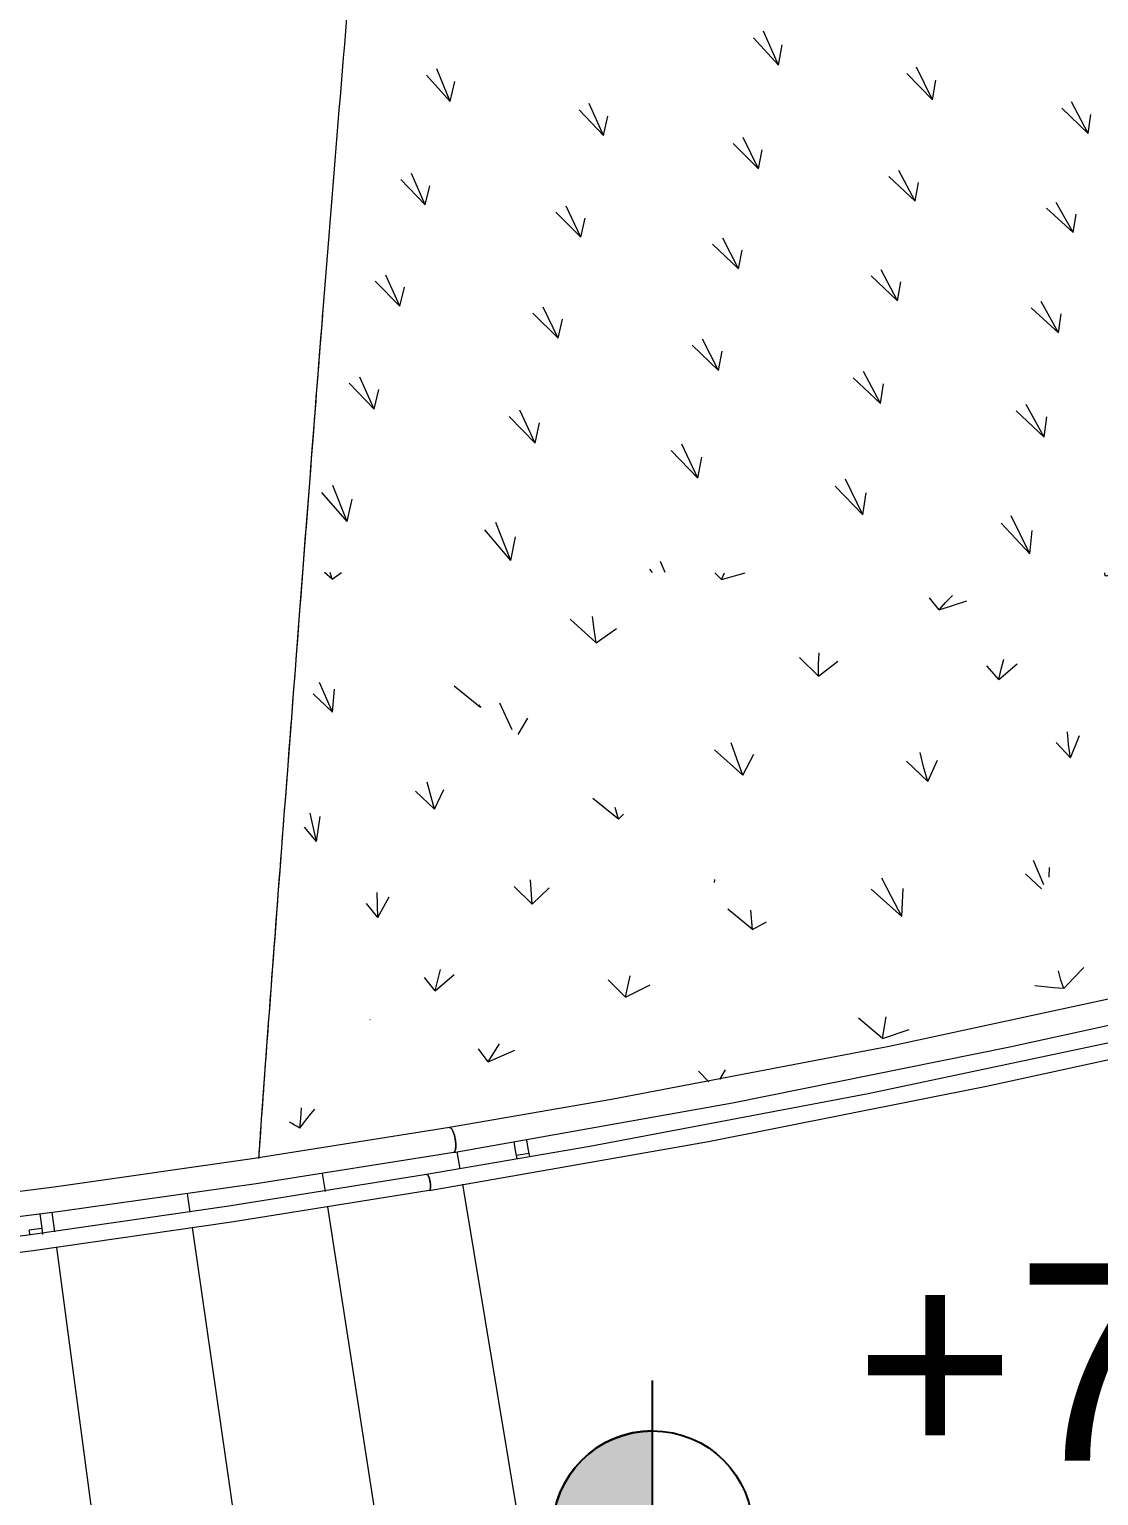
# Model space of a CAD drawing. Header units: millimetres. Extents: x 12827 to 178996, y -27589 to 73652.
# Drawn here: x 95887 to 98018, y 4285 to 7207 of the extents above; entities that cross this region are included whole.
import ezdxf

# ---------------------------------------------------------------- set-up
doc = ezdxf.new("R2010")
doc.units = ezdxf.units.MM
for name, color, linetype, lineweight in [('A-ANNO-NOTE', 131, 'Continuous', 25), ('A-FLOR', 192, 'Continuous', 9), ('A-FLOR-HRAL', 11, 'Continuous', 9), ('A-FLOR-PATT', 8, 'Continuous', 9)]:
    doc.layers.add(name, color=color, linetype=linetype, lineweight=lineweight)
doc.styles.add('Arial_1', font='arial.ttf', dxfattribs={"height": 393.413174})

# ---------------------------------------------------------------- blocks, each defined once
blk = doc.blocks.new('Railings 6 - Railings 6-15750741-Copy of 1_F')
at = {"layer": 'A-FLOR-HRAL'}
for p, q in [((96856, 4972.3), (96852.9, 4990.3)), ((96857.7, 4962.7), (96856, 4972.3)), ((96877.6, 4993.7), (96880.6, 4976.6)), ((96880.6, 4976.6), (96882.4, 4966.7)), ((96882.4, 4966.7), (96857.7, 4962.4)), ((96858.9, 4955.7), (96857.7, 4962.4)), ((96882.4, 4966.7), (96883.5, 4960.1)), ((95907.7, 4845.9), (95910.2, 4827)), ((95910.2, 4827), (95911.5, 4817.1)), ((95911.5, 4817.1), (95886.7, 4813.8)), ((95888.1, 4803.7), (95886.7, 4813.8)), ((95911.5, 4817.1), (95913.2, 4804.9))]:
    blk.add_line(p, q, dxfattribs=at)
at = {"layer": 'A-FLOR-HRAL', "flags": 128}
for points in [[(98151.9, 5298.4), (97600.7, 5179.9), (97047, 5073.8), (96724.5, 5018)], [(96732.6, 4968.7), (97288.3, 5067.5), (97841.5, 5178.9), (98163, 5249.6)], [(98111.6, 5202.4), (97559.2, 5085), (97004.2, 4980.1), (96678.6, 4924.5)], [(96683.8, 4892.9), (97240.4, 4990.6), (97794.7, 5100.7), (98118.6, 5171.2)], [(96724.4, 5018), (96330.7, 4955.6), (95936, 4899.4), (95540.5, 4849.6), (95144.1, 4806.1), (95109.6, 4802.6)], [(96732.7, 4968.7), (96338.6, 4906.2), (95943.5, 4850), (95547.5, 4800.1), (95150.8, 4756.5), (95114.6, 4752.9)], [(96678.5, 4924.5), (96284.5, 4861.2), (95889.4, 4804.1), (95493.4, 4753.4), (95096.6, 4709), (95059.2, 4705.2)], [(96683.8, 4892.9), (96289.5, 4829.6), (95894.2, 4772.5), (95497.9, 4721.7), (95100.9, 4677.3), (95062.5, 4673.3)]]:
    blk.add_lwpolyline(points, dxfattribs=at)
at = {"layer": 'A-FLOR-HRAL'}
for points, knots in [([(96723.9, 5017.9), (96725, 5018.3), (96726.6, 5017.8), (96728.7, 5015.2), (96729.9, 5013.3), (96730.8, 5011.6), (96731.7, 5009.6), (96732.8, 5006.9), (96733.8, 5003.6), (96734.7, 5000.2), (96735.3, 4997.5), (96735.8, 4994.7), (96736.2, 4992.2), (96736.5, 4989.8), (96736.7, 4987.6), (96736.8, 4985.5), (96736.9, 4983.5), (96736.9, 4981.5), (96736.8, 4979.7), (96736.7, 4977.9), (96736.5, 4975.7), (96736, 4973.4), (96735.3, 4971.1), (96734.3, 4969.6), (96733.6, 4969), (96733.2, 4968.8)], [-1, -1, -1, -1, -0.861111, -0.791667, -0.756944, -0.722222, -0.6875, -0.652778, -0.583333, -0.548611, -0.513889, -0.479167, -0.444444, -0.416667, -0.388889, -0.361111, -0.333333, -0.305556, -0.277778, -0.25, -0.222222, -0.166667, -0.111111, -0.055556, 0, 0, 0, 0]), ([(96729.4, 5014.2), (96728.9, 5014.9), (96727.9, 5016.2), (96726, 5018), (96724.8, 5018.2), (96723.9, 5017.9)], [-0.2220025, -0.2220025, -0.2220025, -0.2220025, -0.1666667, -0.1111111, 0, 0, 0, 0]), ([(96732.2, 5008.4), (96732, 5008.9), (96731.5, 5010), (96730.6, 5012.1), (96729.9, 5013.4), (96729.4, 5014.2)], [-0.3332752, -0.3332752, -0.3332752, -0.3332752, -0.3055556, -0.2777778, -0.2222222, -0.2222222, -0.2222222, -0.2222222]), ([(96734.5, 5000.7), (96734.4, 5001.4), (96734, 5002.7), (96733.4, 5004.7), (96732.8, 5006.6), (96732.4, 5007.8), (96732.2, 5008.4)], [-0.4443486, -0.4443486, -0.4443486, -0.4443486, -0.4166667, -0.3888889, -0.3611111, -0.3333333, -0.3333333, -0.3333333, -0.3333333]), ([(96736.2, 4992), (96736.2, 4992.2), (96736, 4993.2), (96735.7, 4995.3), (96735.2, 4998), (96734.8, 4999.8), (96734.5, 5000.7)], [-0.5554629, -0.5554629, -0.5554629, -0.5554629, -0.5486111, -0.5138889, -0.4791667, -0.4444444, -0.4444444, -0.4444444, -0.4444444]), ([(96735.2, 4971.2), (96735.4, 4971.6), (96735.8, 4972.8), (96736.3, 4974.5), (96736.5, 4976), (96736.5, 4976.3)], [-0.8888783, -0.8888783, -0.8888783, -0.8888783, -0.8611111, -0.7916667, -0.7777778, -0.7777778, -0.7777778, -0.7777778]), ([(96736.9, 4983.5), (96736.9, 4983.8), (96736.8, 4985), (96736.7, 4987.1), (96736.5, 4989.6), (96736.3, 4991.2), (96736.2, 4992)], [-0.6666414, -0.6666414, -0.6666414, -0.6666414, -0.6527778, -0.6180556, -0.5833333, -0.5555556, -0.5555556, -0.5555556, -0.5555556]), ([(96736.5, 4976.3), (96736.6, 4976.7), (96736.7, 4977.7), (96736.8, 4979.6), (96736.9, 4981.7), (96736.9, 4983), (96736.9, 4983.5)], [-0.7776627, -0.7776627, -0.7776627, -0.7776627, -0.7569444, -0.7222222, -0.6875, -0.6666667, -0.6666667, -0.6666667, -0.6666667]), ([(96678.2, 4924.4), (96678.9, 4924.7), (96679.9, 4924.4), (96681.3, 4922.7), (96682.1, 4921.5), (96682.6, 4920.4), (96683.2, 4919.2), (96683.9, 4917.4), (96684.6, 4915.3), (96685.1, 4913.1), (96685.5, 4911.4), (96685.8, 4909.6), (96686.1, 4907.5), (96686.4, 4905), (96686.5, 4902.4), (96686.5, 4899.9), (96686.3, 4897), (96685.8, 4895.4), (96685.5, 4894.6)], [-1, -1, -1, -1, -0.8611111, -0.7916667, -0.7569444, -0.7222222, -0.6875, -0.6527778, -0.5833333, -0.5486111, -0.5138889, -0.4791667, -0.4444444, -0.3888889, -0.3333333, -0.2777778, -0.2222222, -0.1111111, -0.1111111, -0.1111111, -0.1111111]), ([(96683.5, 4918.3), (96683.2, 4919.1), (96682.6, 4920.4), (96682, 4921.5), (96681.7, 4922)], [-0.3325396, -0.3325396, -0.3325396, -0.3325396, -0.2777778, -0.2222222, -0.2222222, -0.2222222, -0.2222222]), ([(96685, 4913.4), (96684.8, 4914.3), (96684.3, 4916), (96683.8, 4917.6), (96683.5, 4918.3)], [-0.4437954, -0.4437954, -0.4437954, -0.4437954, -0.3888889, -0.3333333, -0.3333333, -0.3333333, -0.3333333]), ([(96686.1, 4907.8), (96686.1, 4908), (96686, 4908.6), (96685.7, 4910.5), (96685.3, 4912.3), (96685, 4913.4)], [-0.5549683, -0.5549683, -0.5549683, -0.5549683, -0.5486111, -0.5138889, -0.4444444, -0.4444444, -0.4444444, -0.4444444]), ([(96685.5, 4894.6), (96685.6, 4894.8), (96685.9, 4895.5), (96686.1, 4896.7), (96686.3, 4897.6), (96686.3, 4897.8)], [-0.8880129, -0.8880129, -0.8880129, -0.8880129, -0.8611111, -0.7916667, -0.7777778, -0.7777778, -0.7777778, -0.7777778]), ([(96686.5, 4902.4), (96686.5, 4902.6), (96686.5, 4903.3), (96686.4, 4904.7), (96686.3, 4906.3), (96686.1, 4907.4), (96686.1, 4907.8)], [-0.6661386, -0.6661386, -0.6661386, -0.6661386, -0.6527778, -0.6180556, -0.5833333, -0.5555556, -0.5555556, -0.5555556, -0.5555556]), ([(96686.3, 4897.8), (96686.3, 4898.1), (96686.4, 4898.7), (96686.5, 4899.9), (96686.5, 4901.2), (96686.5, 4902.1), (96686.5, 4902.4)], [-0.7770674, -0.7770674, -0.7770674, -0.7770674, -0.7569444, -0.7222222, -0.6875, -0.6666667, -0.6666667, -0.6666667, -0.6666667])]:
    blk.add_open_spline(points, degree=3, knots=knots, dxfattribs=at)
for points in [[(96733.2, 4968.8), (96734, 4969.2), (96734.7, 4970), (96735.2, 4971.2)], [(96679.9, 4924.1), (96679.3, 4924.5), (96678.8, 4924.6), (96678.2, 4924.4)], [(96684.1, 4893), (96684.7, 4893.2), (96685.1, 4893.8), (96685.5, 4894.6)]]:
    blk.add_open_spline(points, degree=3, dxfattribs=at)
blk = doc.blocks.new('FP_257-Copy of 1_F')
at = {"layer": 'A-FLOR-PATT'}
for p, q in [((96566.3, 5232.5), (96565.5, 5233.5)), ((96428.1, 5036.2), (96429.2, 5057.3)), ((96410.3, 5026), (96405.1, 5029)), ((96415.5, 5023), (96410.3, 5026)), ((96426, 5016.8), (96428.1, 5036.2)), ((96426, 5016.8), (96433.2, 5026.6)), ((96433.2, 5026.6), (96440.5, 5036.2)), ((96440.5, 5036.2), (96447.9, 5045.6)), ((96447.9, 5045.6), (96455.6, 5054.7)), ((96420.8, 5020), (96415.5, 5023)), ((96426, 5016.8), (96420.8, 5020))]:
    blk.add_line(p, q, dxfattribs=at)
blk = doc.blocks.new('FP_258-Copy of 1_F')
at = {"layer": 'A-FLOR-PATT'}
for p, q in [((96490.2, 6110.9), (96475.3, 6123.9)), ((96490.2, 6110.9), (96486.3, 6123.9)), ((96490.2, 6110.9), (96509.1, 6123.9)), ((97266.6, 6110), (97253, 6123.8)), ((97266.6, 6110), (97272.8, 6123.8)), ((97266.6, 6110), (97313.7, 6123.8)), ((98031.3, 6117.5), (98030.6, 6123.8)), ((98031.3, 6117.5), (98059.2, 6123.8)), ((98031.3, 6117.5), (98103.3, 6122.9)), ((97713.3, 6064.6), (97727.2, 6078.3)), ((98286.8, 6079.4), (98290.7, 6086.7)), ((98286.8, 6079.4), (98290.9, 6084.3)), ((98286.8, 6079.4), (98290.9, 6084)), ((97700.7, 6049.8), (97681.1, 6073.9)), ((97700.7, 6049.8), (97755.8, 6067.4)), ((97700.7, 6049.8), (97713.3, 6064.6)), ((98051.1, 6050), (98045.6, 6064)), ((98051.1, 6050), (98104.6, 6068.8)), ((98051.1, 6050), (98068, 6061.6)), ((98068, 6061.6), (98086.3, 6072.2)), ((97017, 5984), (96964.8, 6031.5)), ((97012.6, 6010.9), (97009.7, 6036.8)), ((97017, 5984), (97012.6, 6010.9)), ((97017, 5984), (97056.9, 6012.6)), ((98095.1, 5965), (98130, 5997.2)), ((98103.8, 5982.5), (98113.9, 5999)), ((97460.1, 5941.2), (97461.5, 5964)), ((98095.1, 5965), (98085, 5982.3)), ((98095.1, 5965), (98103.8, 5982.5)), ((97460, 5917.4), (97421.9, 5954.8)), ((97460, 5917.4), (97498.3, 5947.2)), ((97460, 5917.4), (97460.1, 5941.2)), ((97819.4, 5911.1), (97795.3, 5938.4)), ((97819.4, 5911.1), (97856, 5942)), ((97823.8, 5931.7), (97829.6, 5951.4)), ((97819.4, 5911.1), (97823.8, 5931.7)), ((98163.7, 5884.6), (98165.7, 5908.3)), ((98155.8, 5872.8), (98148.6, 5883.1)), ((96849, 5810.7), (96824.9, 5864.1)), ((96861.5, 5801.3), (96880.4, 5833.9)), ((97958.5, 5781.3), (97956.1, 5806.9)), ((97962.2, 5754.8), (97980.3, 5799.2)), ((97309.3, 5720.2), (97252.6, 5771)), ((97296.8, 5753), (97285.7, 5784.8)), ((97309.3, 5720.2), (97330.7, 5762.1)), ((97669.5, 5737), (97662.7, 5765.7)), ((97962.2, 5754.8), (97933.6, 5785.5)), ((97962.2, 5754.8), (97958.5, 5781.3)), ((97309.3, 5720.2), (97296.8, 5753)), ((97677.6, 5707.4), (97635, 5748.1)), ((97677.6, 5707.4), (97669.5, 5737)), ((97677.6, 5707.4), (97697.3, 5750.5)), ((97904.3, 5493.9), (97872.2, 5523.9)), ((97909.4, 5501.5), (97888.2, 5550)), ((97919.8, 5517.2), (97920.6, 5536.4)), ((97252.4, 5506.1), (97253, 5512.2)), ((97605.1, 5477.6), (97585.9, 5515.3)), ((97625.8, 5438.9), (97628.6, 5494.2)), ((97625.8, 5438.9), (97564.6, 5493)), ((97625.8, 5438.9), (97605.1, 5477.6))]:
    blk.add_line(p, q, dxfattribs=at)
blk = doc.blocks.new('FP_259-Copy of 1_F')
at = {"layer": 'A-FLOR-PATT'}
for p, q in [((98200.9, 5920.1), (98215.1, 5962.9)), ((98200.9, 5920.1), (98199.2, 5938.9)), ((98200.9, 5920.1), (98220, 5940.4)), ((98220, 5940.4), (98238.5, 5960)), ((98252.8, 5654.3), (98247.5, 5671.7)), ((98264.7, 5644.6), (98266.3, 5670.5)), ((98258.3, 5637), (98252.8, 5654.3)), ((98264.1, 5619.8), (98264.7, 5644.6)), ((98264.1, 5619.8), (98258.3, 5637)), ((98264.1, 5619.8), (98272.9, 5628)), ((98272.9, 5628), (98281.1, 5635.6)), ((98134.4, 5512.5), (98132.7, 5534.4)), ((98111.9, 5510.1), (98099.7, 5519.8)), ((98124.4, 5500.7), (98111.9, 5510.1)), ((98137.1, 5491.6), (98124.4, 5500.7)), ((98137.1, 5491.6), (98134.4, 5512.5)), ((98137.1, 5491.6), (98151.6, 5506.6)), ((98151.6, 5506.6), (98165.6, 5521)), ((97943, 5312.1), (97938, 5330.5)), ((97969.1, 5316.2), (97988.8, 5336.9)), ((97910, 5298.2), (97890.9, 5300.2)), ((97929.3, 5296.4), (97910, 5298.2)), ((97948.9, 5294.9), (97929.3, 5296.4)), ((97948.9, 5294.9), (97943, 5312.1)), ((97948.9, 5294.9), (97969.1, 5316.2))]:
    blk.add_line(p, q, dxfattribs=at)
blk = doc.blocks.new('FP_262-Copy of 1_F')
at = {"layer": 'A-FLOR-PATT'}
for p, q in [((97380, 7135.3), (97330.4, 7189.5)), ((97380, 7135.3), (97350.2, 7202.6)), ((97380, 7135.3), (97387.4, 7175.9)), ((97687.1, 7065.9), (97655.5, 7131)), ((96725.8, 7062.7), (96678.4, 7115.4)), ((96725.8, 7062.7), (96698.9, 7128.2)), ((96725.8, 7062.7), (96735.1, 7102.3)), ((97687.1, 7065.9), (97635.9, 7118.3)), ((97687.1, 7065.9), (97693.6, 7105.2)), ((97031.5, 6994.7), (96982.5, 7046.2)), ((97031.5, 6994.7), (97002.8, 7058.6)), ((97997.5, 6999), (97944.7, 7049.5)), ((97997.5, 6999), (97964.1, 7061.8)), ((97031.5, 6994.7), (97039.9, 7033.4)), ((97997.5, 6999), (98003, 7037)), ((97340.4, 6928.7), (97310, 6991.1)), ((97340.4, 6928.7), (97289.9, 6978.9)), ((97340.4, 6928.7), (97347.8, 6966.5)), ((97652.4, 6864.4), (97620.3, 6925.6)), ((96675.7, 6856.9), (96627.4, 6907.3)), ((96675.7, 6856.9), (96648.3, 6919.5)), ((97652.4, 6864.4), (97600.4, 6913.6)), ((97652.4, 6864.4), (97659, 6901.6)), ((96675.7, 6856.9), (96685.2, 6895)), ((96986.4, 6792.5), (96936.6, 6842.2)), ((96986.4, 6792.5), (96957.2, 6854.3)), ((97967.7, 6801.4), (97914.1, 6850)), ((97967.7, 6801.4), (97933.8, 6861.8)), ((97967.7, 6801.4), (97973.3, 6838.2)), ((96986.4, 6792.5), (96994.9, 6830.1)), ((97300.3, 6729), (97269.3, 6790.3)), ((97300.3, 6729), (97248.9, 6778.3)), ((97300.3, 6729), (97307.8, 6766.5)), ((97617.7, 6665.7), (97584.7, 6727.1)), ((96625.3, 6655), (96576.2, 6704.8)), ((96625.3, 6655), (96597.3, 6716.9)), ((96625.3, 6655), (96634.8, 6692.8)), ((97617.7, 6665.7), (97564.6, 6715.1)), ((97617.7, 6665.7), (97624.1, 6703.3)), ((97938.5, 6602), (97903.6, 6664)), ((96941.2, 6591.1), (96890.4, 6641)), ((96941.2, 6591.1), (96911.3, 6653.2)), ((97938.5, 6602), (97883.7, 6651.8)), ((97938.5, 6602), (97943.9, 6639.9)), ((96941.2, 6591.1), (96949.7, 6629.1)), ((97260.5, 6526.5), (97208, 6577.1)), ((97260.5, 6526.5), (97228.7, 6589.3)), ((97260.5, 6526.5), (97268, 6565)), ((97583.2, 6461), (97549.6, 6524.8)), ((96574, 6449.5), (96524.1, 6501.2)), ((96574, 6449.5), (96545.6, 6513.7)), ((96574, 6449.5), (96583.7, 6488.9)), ((97583.2, 6461), (97529.2, 6512.3)), ((97583.2, 6461), (97589.7, 6500)), ((97909.6, 6394), (97874, 6459.2)), ((96895, 6381.9), (96843.5, 6435)), ((96895, 6381.9), (96864.8, 6447.8)), ((97909.6, 6394), (97853.8, 6446.5)), ((97909.6, 6394), (97915, 6434.1)), ((96895, 6381.9), (96903.8, 6422.4)), ((97219.6, 6312), (97187.5, 6380.2)), ((97219.6, 6312), (97166.4, 6367)), ((97219.6, 6312), (97227.4, 6354)), ((96520.3, 6225.9), (96470, 6283.6)), ((96520.3, 6225.9), (96492, 6297.5)), ((97548.1, 6238.9), (97493, 6296.5)), ((97548.1, 6238.9), (97513.9, 6310.3)), ((97548.1, 6238.9), (97554.7, 6282.9)), ((96520.3, 6225.9), (96530.6, 6270)), ((97880.9, 6161.1), (97844.2, 6236.9)), ((96846.8, 6148.4), (96794.7, 6209.3)), ((96846.8, 6148.4), (96816.5, 6223.9)), ((96846.8, 6148.4), (96856, 6195)), ((97880.9, 6161.1), (97823.7, 6222.4)), ((97880.9, 6161.1), (97886.1, 6208)), ((97154, 6124), (97145, 6146)), ((97129, 6124), (97123.4, 6130.6))]:
    blk.add_line(p, q, dxfattribs=at)
blk = doc.blocks.new('FP_264-Copy of 1_F')
at = {"layer": 'A-FLOR-PATT'}
for p, q in [((96491.4, 5846.1), (96465.2, 5905.1)), ((96491.4, 5846.1), (96452.5, 5882.7)), ((96491.4, 5846.1), (96495.1, 5891.9)), ((96785.9, 5855.4), (96733.3, 5897.5)), ((96785.9, 5855.4), (96783.6, 5860.3)), ((96785.9, 5855.4), (96786.9, 5857.8)), ((96694.2, 5652.8), (96679.7, 5706.5)), ((96694.2, 5652.8), (96656.8, 5688.7)), ((96694.2, 5652.8), (96713, 5691.8)), ((97061.3, 5632.4), (97010.2, 5674)), ((96459.1, 5587.9), (96446.3, 5644.4)), ((97061.3, 5632.4), (97054.3, 5655.8)), ((97061.3, 5632.4), (97071.5, 5642.9)), ((96459.1, 5587.9), (96435.2, 5616.8)), ((96459.1, 5587.9), (96466.7, 5637.7)), ((96888.8, 5463.4), (96852.9, 5498.6)), ((96888.8, 5463.4), (96886.1, 5511.6)), ((96888.8, 5463.4), (96922.7, 5495.5)), ((96581.3, 5436.7), (96559, 5464.7)), ((96581.3, 5436.7), (96580.3, 5486.5)), ((96581.3, 5436.7), (96604.1, 5477.9)), ((97328.4, 5412.5), (97279, 5453.5)), ((97328.4, 5412.5), (97325.1, 5451.4)), ((97328.4, 5412.5), (97356.1, 5428.1)), ((96695.5, 5290.3), (96706.2, 5333.2)), ((96695.5, 5290.3), (96733.3, 5322.8)), ((97075.2, 5277.9), (97084.3, 5320.6)), ((96695.5, 5290.3), (96674.7, 5317.4)), ((97075.2, 5277.9), (97040.8, 5312.4)), ((97075.2, 5277.9), (97124.2, 5302.8)), ((97587.4, 5195.6), (97539.5, 5236.1)), ((97587.4, 5195.6), (97594.9, 5238.8)), ((97587.4, 5195.6), (97640.6, 5213.2)), ((96801.5, 5148.8), (96782.2, 5174.9)), ((96801.5, 5148.8), (96823.9, 5184.7)), ((96801.5, 5148.8), (96854.3, 5172.3)), ((97241.2, 5109.1), (97220.6, 5130.2)), ((97263.2, 5113.8), (97274.3, 5133.4))]:
    blk.add_line(p, q, dxfattribs=at)
blk = doc.blocks.new('DLN_Slab Level Mark - FFL-2mm_Type 2-2670450-Copy of 1_F')
at = {"layer": 'A-ANNO-NOTE', "lineweight": 5}
h = blk.add_hatch(color=256, dxfattribs=at)
edge = h.paths.add_edge_path(flags=0)
edge.add_arc((0, 0), 1, 0, 90, ccw=False)
edge.add_line((1, 0), (0, 0))
edge.add_line((0, 0), (0, 1))
h = blk.add_hatch(color=256, dxfattribs=at)
edge = h.paths.add_edge_path(flags=0)
edge.add_arc((0, 0), 1, 180, 270, ccw=False)
edge.add_line((-1, 0), (0, 0))
edge.add_line((0, 0), (0, -1))
at = {"layer": 'A-ANNO-NOTE'}
for p, q in [((0, 1.5), (0, -1.5)), ((0, 1), (0, 0)), ((0, 0), (-1, 0)), ((0, -1), (0, 0)), ((0, 0), (1, 0)), ((-1.5, 0), (1.5, 0))]:
    blk.add_line(p, q, dxfattribs=at)
blk.add_circle((0, 0), 1, dxfattribs=at)
for start, end in [(360, 90), (180, 270)]:
    blk.add_arc((0, 0), 1, start, end, dxfattribs=at)

msp = doc.modelspace()

# ---------------------------------------------------------------- linework, layer by layer
at = {"layer": 'A-FLOR'}
for p, q in [((96745.55106, 4935.88953), (96739.8667, 4970.01627)), ((96476.82908, 4890.62841), (96471.20264, 4926.83917)), ((96207.45578, 4849.35371), (96202.11666, 4886.37113)), ((96969.25496, 3592.85568), (96750.69342, 4905.01673)), ((96685.84145, 3545.46274), (96481.54846, 4860.25534)), ((95937.70307, 4810.53296), (95932.58144, 4849.00682)), ((96401.96028, 3500.80559), (96211.87445, 4818.71795)), ((96117.39334, 3460.69284), (95941.87981, 4779.15717))]:
    msp.add_line(p, q, dxfattribs=at)
for points, knots in [([(111057.51623, 40199.29363), (110790.11524, 39908.85437), (110517.81773, 39628.56511), (110400.02908, 39510.73078), (110281.75317, 39392.40898), (110147.14314, 39257.74674), (109996.12094, 39106.66596), (109773.71013, 38884.16888), (109640.92964, 38751.33689), (109526.41728, 38631.49407), (109352.87093, 38451.71181), (109207.52775, 38295.78973), (109022.14449, 38094.19385), (108838.03467, 37889.63944), (108561.06363, 37574.47106), (108332.42291, 37308.52743), (108127.05484, 37063.6829), (107888.57608, 36773.43403), (107656.60708, 36482.6189), (107437.20498, 36207.5419), (107137.13719, 35819.90238), (106825.1537, 35412.32636), (106393.6327, 34835.8578), (105710.181, 33904.13079), (105283.80656, 33307.35906), (104840.08212, 32673.39328), (104542.56724, 32240.60364), (104248.06441, 31803.80256), (104007.39319, 31440.06481), (103774.54904, 31089.25079), (103554.07684, 30743.15264), (103245.82541, 30255.01341), (102915.27001, 29720.08415), (102666.93214, 29306.59894), (102341.2374, 28755.56201), (102137.68758, 28402.84546), (101917.61467, 28015.04629), (101724.14444, 27665.85709), (101512.5858, 27272.17992), (101206.73383, 26696.68686), (100753.63145, 25806.99691), (100167.12949, 24592.65546), (99840.0301, 23881.65057), (99461.75628, 23036.8572), (99327.47194, 22727.71513), (99130.62059, 22269.18597), (98858.21851, 21613.23422), (98628.85247, 21054.62644), (98287.16224, 20194.35192), (97985.58412, 19412.95088), (97521.6025, 18157.03621), (97177.95348, 17180.94449), (96585.76301, 15391.27254), (96361.84856, 14677.28912), (96080.91331, 13727.25005), (95862.88586, 12957.02732), (95646.53943, 12148.98476), (95425.0069, 11259.73178), (95211.97097, 10336.15476), (95108.16188, 9847.30532), (95024.152, 9414.66409), (94959.33721, 9004.92539), (94905.21897, 8535.86335), (94891.01022, 8300.69616), (94881.02287, 8013.09684), (94884.32452, 7826.0239), (94899.86804, 7530.53219), (94938.49243, 7216.46526), (95002.24231, 6869.7832), (95050.2807, 6702.37592), (95150.311, 6394.71732), (95225.48294, 6189.98908), (95265.75274, 6077.37885)], [0, 0, 0, 0, 1.0407913836, 1.8329227872, 2.4060321319, 3.0305247211, 3.8160228975, 4.5986923833, 5.329045579, 5.9886585082, 6.6759714342, 7.4814648878, 8.314642484, 9.3734481445, 10.5162466185, 11.7075364251, 12.8508175028, 14.0173605822, 15.2191975832, 16.546249862, 18.0277268189, 19.911701422, 22.5229006852, 25.3747516683, 28.2853400759, 30.5069373856, 32.5026751219, 34.1293146002, 35.6421299878, 37.0276553162, 38.5674876844, 40.3344223811, 42.1800288241, 44.0942494579, 45.7662637289, 47.3984502866, 48.7673300641, 50.1795881101, 51.8168274441, 54.1090521126, 57.3868233557, 60.8076971781, 64.1489886498, 66.3846344694, 68.3102443987, 70.0004602256, 71.9823230696, 74.430541174, 77.0179211282, 80.408721011, 83.9188512543, 88.5739935232, 92.5835625461, 96.5449138638, 99.3207100258, 102.1929498492, 104.984003146, 107.9361103254, 110.5201242415, 112.5841571659, 114.0655925609, 115.5168852373, 116.7439619213, 117.8321531365, 118.6087429438, 119.4512490744, 120.3250828263, 121.3797012231, 122.301253482, 123.2448037949, 124.1695396625, 125.1734564309, 125.1734564309, 125.1734564309, 125.1734564309]), ([(97533.11088, 22431.71081), (97489.1596, 22324.8371), (97338.76684, 21955.96655), (97087.81502, 21323.5205), (96766.57026, 20486.45602), (96494.57981, 19739.00711), (96104.71284, 18641.12159), (95901.9215, 18052.04007), (95678.20179, 17363.3391), (95419.97945, 16568.42486), (95157.80265, 15710.67046), (94821.50953, 14569.39981), (94474.72173, 13329.03548), (94266.96594, 12553.46521), (94045.43331, 11645.22047), (93841.18243, 10717.49883), (93701.27395, 9997.46494), (93630.52867, 9550.59705), (93520.78041, 8769.30439), (93413.84543, 7751.15437), (93327.64592, 6620.31785), (93274.1374, 5852.46705), (93209.751, 5054.64765), (93177.71551, 4685.72705)], [142.986923238, 142.986923238, 142.986923238, 142.986923238, 144.1569450825, 146.9842487516, 149.7477417167, 152.8710327831, 155.6952478321, 158.4415493634, 160.8279183117, 163.5137315081, 166.7085993566, 170.3977282731, 173.9840829727, 177.2917672061, 180.2299639644, 183.0922759073, 185.4271984576, 187.5861070317, 190.0624894826, 193.2834152919, 196.4908369273, 199.4630096309, 201.5623520394, 201.5623520394, 201.5623520394, 201.5623520394]), ([(96431.9171, 6124.12439), (96447.39466, 6326.13364), (96480.3091, 6752.66321), (96536.13252, 7433.31087), (96632.73441, 8535.15851), (96709.32649, 9262.60594), (96793.25915, 9945.15237), (96869.93979, 10428.72344), (96983.48134, 11144.75049), (97158.44127, 11967.13395), (97263.76452, 12462.1964), (97366.7025, 12846.08581), (97600.58454, 13718.3085), (97805.32745, 14387.55534), (97938.98216, 14801.93758), (97964.38275, 14880.16867)], [-185.7700374577, -185.7700374577, -185.7700374577, -185.7700374577, -184.0686857279, -181.2856561818, -178.4507867002, -175.6862989002, -173.5966800211, -171.5141715836, -169.2640563561, -166.9958459643, -165.086189654, -163.1083887167, -160.6706425955, -157.454767819, -156.6900649328, -156.6900649328, -156.6900649328, -156.6900649328]), ([(96383.02933, 5483.51796), (96392.28044, 5605.89237), (96410.42448, 5843.16352), (96425.18533, 6036.26298), (96431.9171, 6124.12439)], [-187.2668416986, -187.2668416986, -187.2668416986, -187.2668416986, -186.510019177, -185.7700374577, -185.7700374577, -185.7700374577, -185.7700374577])]:
    msp.add_open_spline(points, degree=3, knots=knots, dxfattribs=at)
at = {"layer": 'A-FLOR', "lineweight": 15}
msp.add_open_spline([(96344.23888, 4956.54436), (96363.44252, 5228.81563), (96422.93579, 6006.6626), (96474.66531, 6683.84923), (96536.13252, 7433.31087), (96632.73441, 8535.15851), (96709.32649, 9262.60594), (96793.25915, 9945.15237), (96869.93979, 10428.72344), (96983.48134, 11144.75049), (97158.44127, 11967.13395), (97263.76452, 12462.1964), (97366.7025, 12846.08581), (97600.58454, 13718.3085), (97805.32745, 14387.55534), (97938.98216, 14801.93758), (97964.38275, 14880.16867)], degree=3, knots=[-188.379263434, -188.379263434, -188.379263434, -188.379263434, -186.510019177, -184.0686857279, -181.2856561818, -178.4507867002, -175.6862989002, -173.5966800211, -171.5141715836, -169.2640563561, -166.9958459643, -165.086189654, -163.1083887167, -160.6706425955, -157.454767819, -156.6900649328, -156.6900649328, -156.6900649328, -156.6900649328], dxfattribs=at)
at = {"layer": 'A-FLOR'}
for points in [[(96347.841, 5007.30279), (96358.5003, 5156.63768), (96370.83176, 5322.16747), (96383.02933, 5483.51796)], [(96344.25521, 4956.77592), (96345.42684, 4973.38649), (96346.623, 4990.23891), (96347.841, 5007.30279)]]:
    msp.add_open_spline(points, degree=3, dxfattribs=at)

# ---------------------------------------------------------------- block references
at = {"layer": 'A-ANNO-NOTE', "xscale": 200, "yscale": 200, "zscale": 200, "rotation": 90.00000000000026}
msp.add_blockref('DLN_Slab Level Mark - FFL-2mm_Type 2-2670450-Copy of 1_F', (97129.24667, 4213.73626), dxfattribs=at)
at = {"layer": 'A-FLOR'}
for name in ['FP_262-Copy of 1_F', 'FP_258-Copy of 1_F', 'FP_259-Copy of 1_F', 'FP_264-Copy of 1_F', 'FP_257-Copy of 1_F']:
    msp.add_blockref(name, (0, 0), dxfattribs=at)
at = {"layer": 'A-FLOR-HRAL'}
msp.add_blockref('Railings 6 - Railings 6-15750741-Copy of 1_F', (0, 0), dxfattribs=at)

# ---------------------------------------------------------------- texts
at = {"layer": 'A-ANNO-NOTE', "lineweight": 5, "insert": (97532.04166, 4747.79102), "char_height": 393.413174, "width": 1656, "attachment_point": 1, "line_spacing_factor": 0.938532, "style": 'Arial_1'}
msp.add_mtext('+7.10', dxfattribs=at)

doc.saveas('drawing.dxf')
